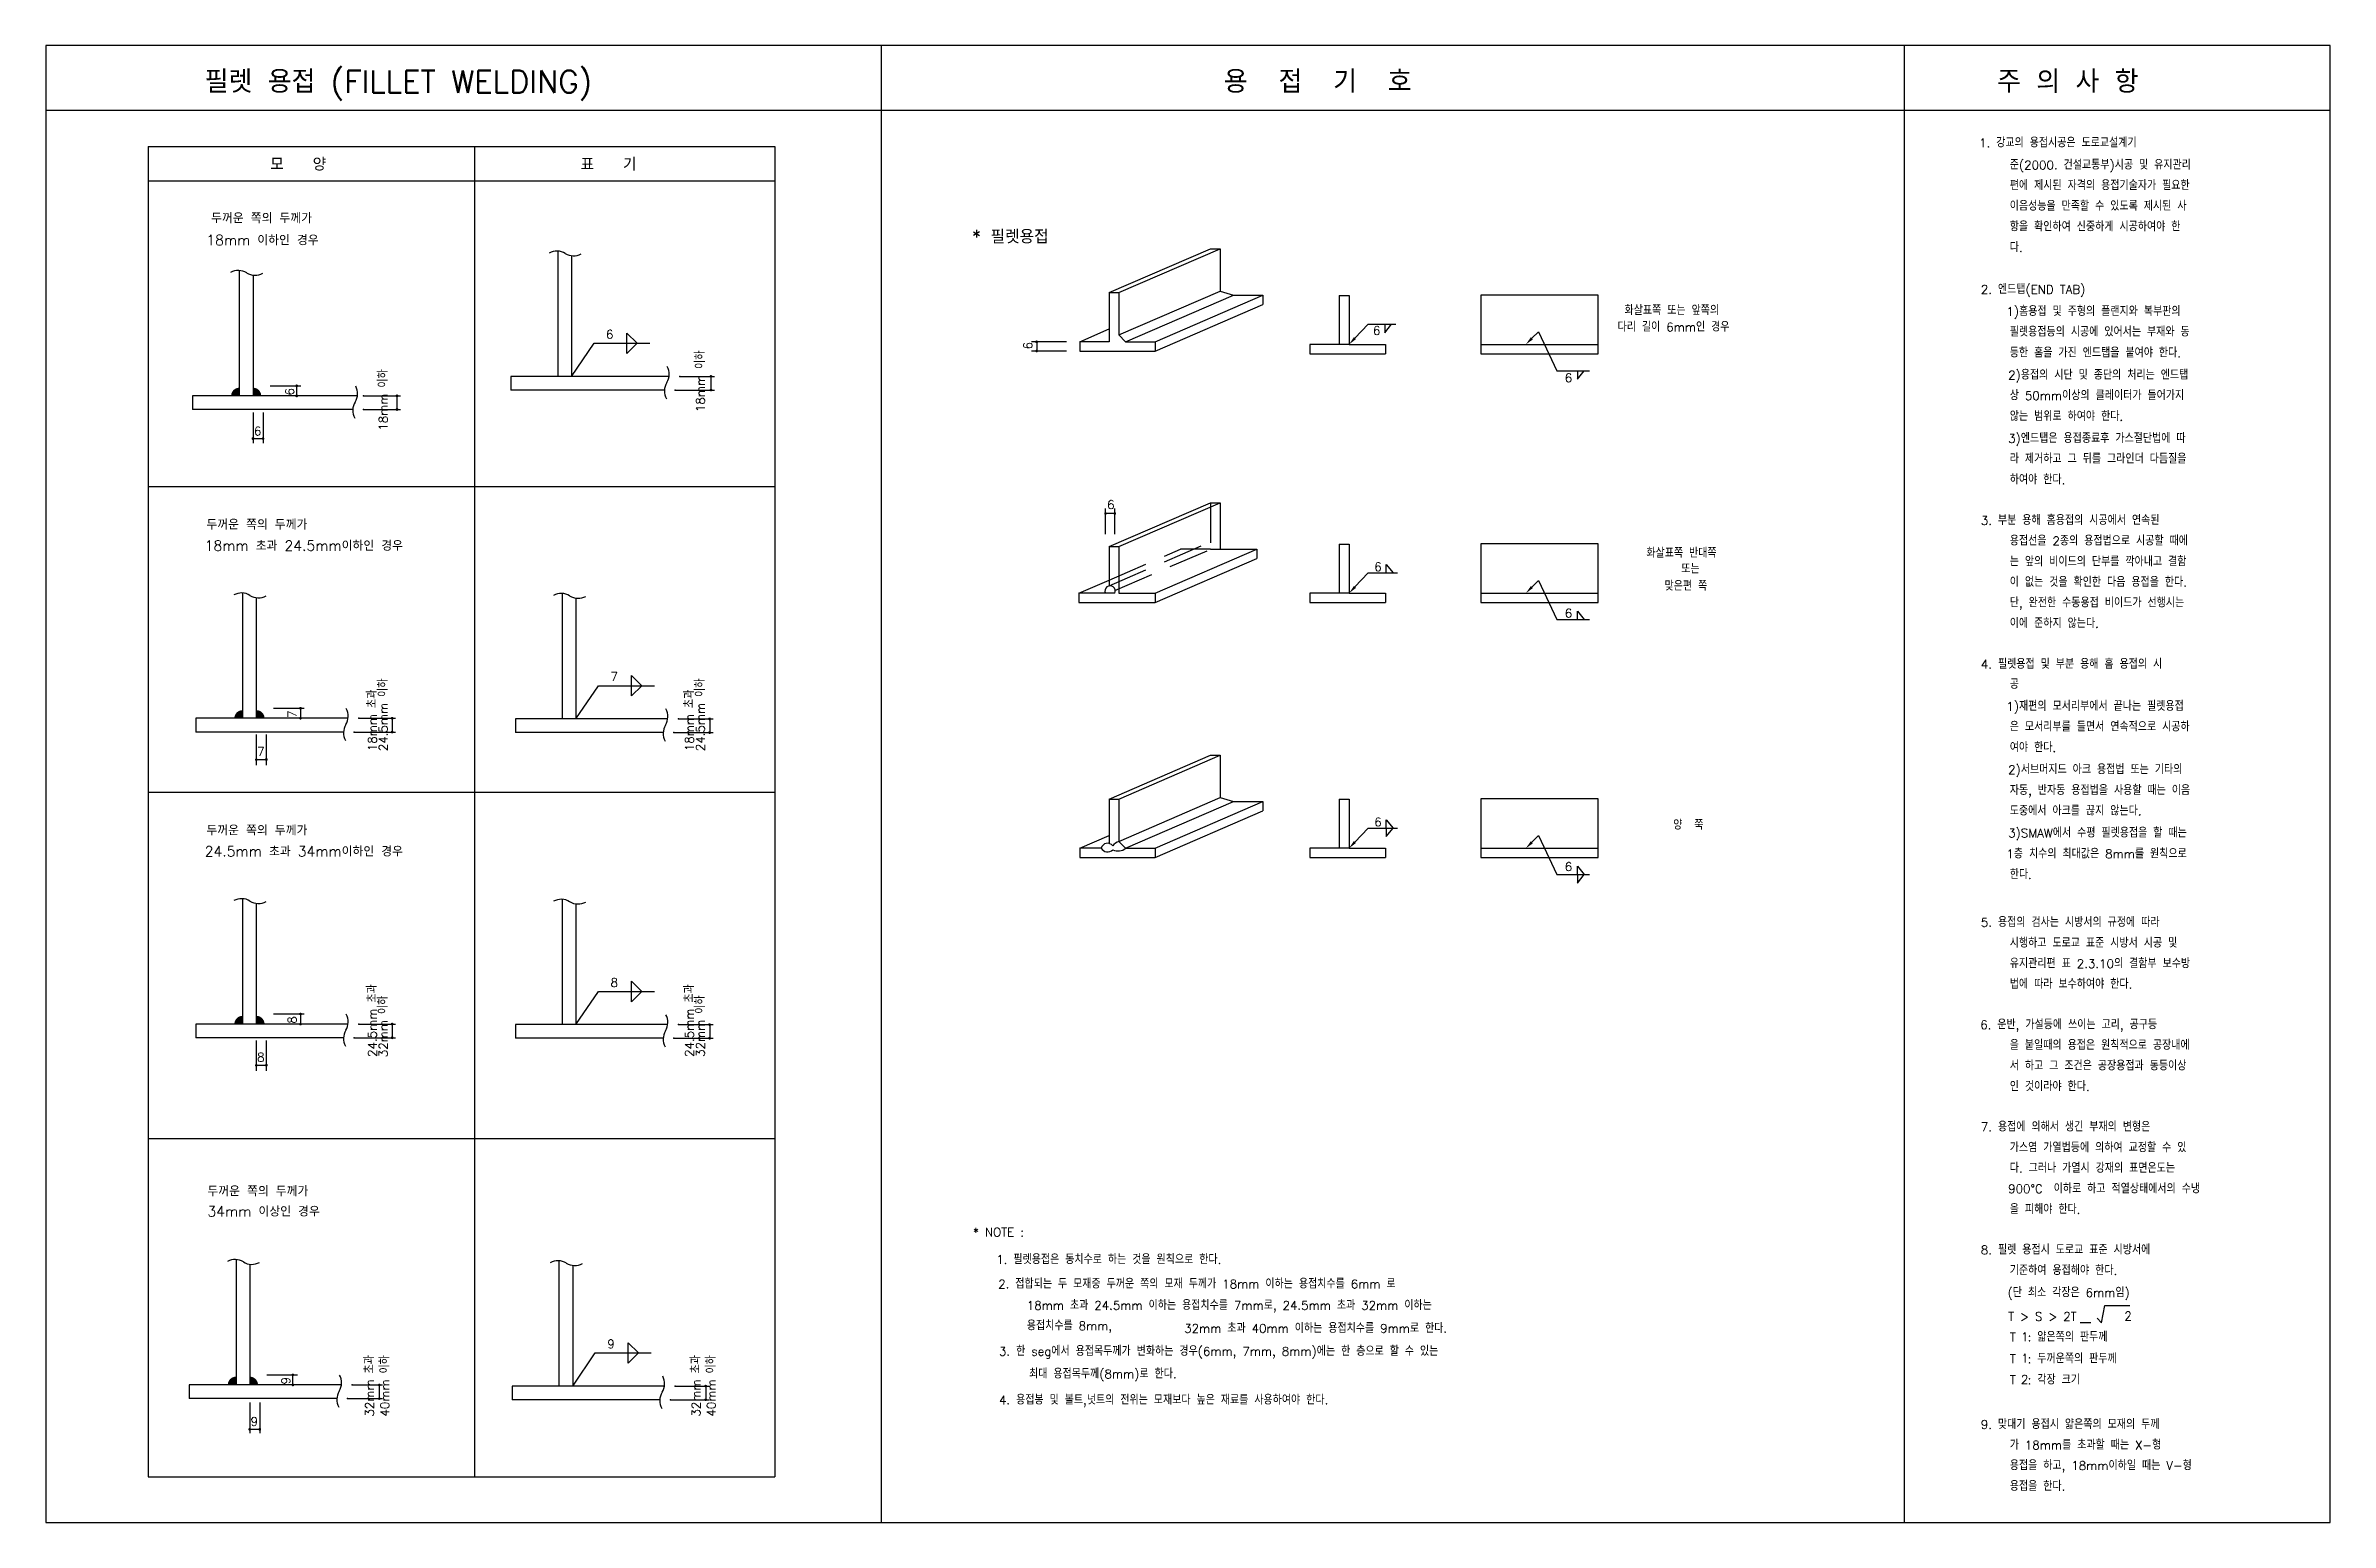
# Model space of a CAD drawing. Extents: x 1303 to 15517, y 1346 to 10534.
import ezdxf
from ezdxf.enums import TextEntityAlignment as Align

# ---------------------------------------------------------------- set-up
doc = ezdxf.new("R2010")
doc.units = 0
doc.header["$LTSCALE"] = 1000
doc.header["$MEASUREMENT"] = 0
doc.linetypes.add('HIDDEN', pattern=[0.375, 0.25, -0.125])
for name, color, linetype in [('1', 1, 'CONTINUOUS'), ('3', 3, 'CONTINUOUS'), ('4', 1, 'CONTINUOUS'), ('7', 7, 'CONTINUOUS'), ('9', 9, 'CONTINUOUS'), ('A_0', 7, 'CONTINUOUS'), ('T25', 7, 'CONTINUOUS')]:
    doc.layers.add(name, color=color, linetype=linetype)
doc.styles.add('A_STANDARD', font='romans.shx', dxfattribs={"bigfont": 'ghs.shx'})
doc.styles.add('DS', font='romans', dxfattribs={"height": 135, "bigfont": 'hbrds'})
doc.styles.get("Standard").update_dxf_attribs({"font": 'romans.shx', "bigfont": 'ghs.shx'})

msp = doc.modelspace()

# ---------------------------------------------------------------- linework, layer by layer
at = {"layer": '1', "color": 4}
msp.add_line((13961, 2589, 14), (14027, 2589, 14), dxfattribs=at)
at = {"layer": '1', "const_width": 51.1}
for points in [[(2482, 8355, -0.414214), (2507, 8380, -1)], [(2618, 8355, 0.414214), (2593, 8380, 1)], [(2502, 6349, -0.414214), (2528, 6374, -1)], [(2639, 6349, 0.414214), (2613, 6374, 1)], [(2461, 2201, -0.414214), (2487, 2227)], [(2598, 2201, 0.414214), (2572, 2227)]]:
    msp.add_lwpolyline(points, format="xyb", dxfattribs=at)
at = {"layer": '1', "color": 4, "elevation": 14}
msp.add_lwpolyline([(14066, 2617), (14093, 2588), (14115, 2695), (14271, 2695)], dxfattribs=at)
at = {"layer": '1'}
for centre, start, end in [((4483, 9156), 58.3619, 118.6243), ((4587, 9326), 238.3619, 298.6243), ((2501, 9035), 58.3619, 118.6243), ((2605, 9205), 238.3619, 298.6243), ((3144, 8368), 328.3619, 28.6243), ((3313, 8264), 148.3619, 208.6243), ((2521, 7029), 58.3619, 118.6243), ((2626, 7198), 238.3619, 298.6243), ((4510, 7026), 58.3619, 118.6243), ((4615, 7195), 238.3619, 298.6243), ((3085, 6362), 328.3619, 28.6243), ((5074, 6359), 328.3619, 28.6243), ((3255, 6258), 148.3619, 208.6243), ((5244, 6254), 148.3619, 208.6243), ((2521, 5127), 58.3619, 118.6243), ((2626, 5296), 238.3619, 298.6243), ((4510, 5123), 58.3619, 118.6243), ((4615, 5293), 238.3619, 298.6243), ((3255, 4356), 148.3619, 208.6243), ((3085, 4460), 328.3619, 28.6243), ((5074, 4457), 328.3619, 28.6243), ((5244, 4352), 148.3619, 208.6243), ((2481, 2882), 58.3619, 118.6243), ((2585, 3051), 238.3619, 298.6243), ((4490, 2874), 58.3619, 118.6243), ((4594, 3044), 238.3619, 298.6243), ((3214, 2110), 148.3619, 208.6243), ((3044, 2215), 328.3619, 28.6243), ((5223, 2103), 148.3619, 208.6243), ((5054, 2208), 328.3619, 28.6243)]:
    msp.add_arc(centre, 99.6, start, end, dxfattribs=at)
at = {"layer": '1', "linetype": 'BYBLOCK'}
for p in [(5211, 4358), (3209, 2201), (3181, 2116), (5190, 2109)]:
    msp.add_point(p, dxfattribs=at)
at = {"layer": '3', "color": 2}
for p, q in [((4489, 9256), (4489, 8476)), ((7919, 8997, 5), (8549, 9270, 5)), ((7980, 8997, 5), (8610, 9270, 5)), ((8549, 9270, 5), (8610, 9270, 5)), ((8610, 9270, 5), (8610, 9007, 5)), ((2507, 9134), (2507, 8355)), ((2593, 9106), (2593, 8355)), ((4574, 9227), (4574, 8476)), ((7919, 8997, 5), (7919, 8691, 5)), ((7919, 8997, 5), (7980, 8997, 5)), ((7980, 8997, 5), (7980, 8734, 5)), ((8205, 8691, 5), (8876, 8982, 5)), ((8610, 9007, 5), (8693, 8982, 5)), ((8693, 8982, 5), (8876, 8982, 5)), ((8876, 8982, 5), (8876, 8924, 5)), ((9351, 8980, 5), (9351, 8675, 5)), ((9351, 8980, 5), (9412, 8980, 5)), ((9412, 8980, 5), (9412, 8675, 5)), ((10962, 8982, 5), (10232, 8982, 5)), ((10232, 8982, 5), (10232, 8617, 5)), ((10962, 8617, 5), (10962, 8982, 5)), ((8205, 8634, 5), (8876, 8924, 5)), ((7736, 8691, 5), (7919, 8771, 5)), ((7919, 8691, 5), (7736, 8691, 5)), ((7736, 8691, 5), (7736, 8634, 5)), ((7980, 8734, 5), (8022, 8691, 5)), ((8022, 8691, 5), (8205, 8691, 5)), ((8205, 8691, 5), (8205, 8634, 5)), ((9168, 8675, 5), (9168, 8617, 5)), ((9412, 8675, 5), (9168, 8675, 5)), ((9412, 8675, 5), (9638, 8675, 5)), ((9638, 8675, 5), (9638, 8617, 5)), ((10232, 8675, 5), (10962, 8675, 5)), ((7736, 8634, 5), (8205, 8634, 5)), ((9168, 8617, 5), (9638, 8617, 5)), ((10232, 8617, 5), (10962, 8617, 5)), ((5182, 8476), (4197, 8476)), ((4197, 8476), (4197, 8391)), ((5153, 8391), (4197, 8391)), ((3242, 8355), (2216, 8355)), ((2216, 8355), (2216, 8270)), ((3214, 8270), (2216, 8270)), ((7919, 7417, 5), (8549, 7690, 5)), ((7980, 7417, 5), (8610, 7690, 5)), ((8549, 7690, 5), (8610, 7690, 5)), ((8610, 7690, 5), (8610, 7402, 5)), ((7919, 7417, 5), (7919, 7173, 5)), ((7919, 7417, 5), (7980, 7417, 5)), ((7980, 7417, 5), (7980, 7127, 5)), ((8205, 7127, 5), (8839, 7402, 5)), ((8549, 7402, 5), (8839, 7402, 5)), ((8839, 7402, 5), (8839, 7344, 5)), ((9351, 7433, 5), (9351, 7127, 5)), ((9351, 7433, 5), (9412, 7433, 5)), ((9412, 7433, 5), (9412, 7127, 5)), ((10232, 7435, 5), (10232, 7070, 5)), ((10962, 7435, 5), (10232, 7435, 5)), ((10962, 7070, 5), (10962, 7435, 5)), ((8205, 7070, 5), (8839, 7344, 5)), ((2528, 7128), (2528, 6349)), ((4517, 7125), (4517, 6345)), ((7730, 7127, 5), (7919, 7209, 5)), ((7954, 7127, 5), (7730, 7127, 5)), ((7730, 7127, 5), (7730, 7070, 5)), ((7980, 7127, 5), (8205, 7127, 5)), ((8205, 7127, 5), (8205, 7070, 5)), ((9412, 7127, 5), (9168, 7127, 5)), ((9168, 7127, 5), (9168, 7070, 5)), ((9412, 7127, 5), (9638, 7127, 5)), ((9638, 7127, 5), (9638, 7070, 5)), ((10232, 7127, 5), (10962, 7127, 5)), ((2613, 7100), (2613, 6349)), ((4602, 7096), (4602, 6345)), ((7730, 7070, 5), (8205, 7070, 5)), ((9168, 7070, 5), (9638, 7070, 5)), ((10232, 7070, 5), (10962, 7070, 5)), ((3184, 6349), (2236, 6349)), ((2236, 6349), (2236, 6263)), ((3156, 6263), (2236, 6263)), ((5173, 6345), (4225, 6345)), ((4225, 6345), (4225, 6260)), ((5145, 6260), (4225, 6260)), ((7919, 5846, 5), (8549, 6119, 5)), ((7980, 5846, 5), (8610, 6119, 5)), ((8549, 6119, 5), (8610, 6119, 5)), ((8610, 6119, 5), (8610, 5856, 5)), ((7919, 5846, 5), (7919, 5570, 5)), ((7919, 5846, 5), (7980, 5846, 5)), ((7980, 5583, 5), (8610, 5856, 5)), ((7980, 5846, 5), (7980, 5583, 5)), ((8022, 5540, 5), (8693, 5831, 5)), ((8205, 5540, 5), (8876, 5831, 5)), ((8610, 5856, 5), (8693, 5831, 5)), ((8693, 5831, 5), (8876, 5831, 5)), ((8876, 5831, 5), (8876, 5773, 5)), ((9351, 5846, 5), (9351, 5540, 5)), ((9351, 5846, 5), (9412, 5846, 5)), ((9412, 5846, 5), (9412, 5540, 5)), ((10962, 5847, 5), (10232, 5847, 5)), ((10232, 5847, 5), (10232, 5483, 5)), ((10962, 5483, 5), (10962, 5847, 5)), ((8205, 5483, 5), (8876, 5773, 5)), ((7736, 5540, 5), (7919, 5619, 5)), ((7736, 5540, 5), (7736, 5483, 5)), ((7870, 5540, 5), (7736, 5540, 5)), ((7736, 5483, 5), (8205, 5483, 5)), ((8022, 5540, 5), (8205, 5540, 5)), ((8205, 5540, 5), (8205, 5483, 5)), ((9168, 5540, 5), (9168, 5483, 5)), ((9412, 5540, 5), (9168, 5540, 5)), ((9168, 5483, 5), (9638, 5483, 5)), ((9412, 5540, 5), (9638, 5540, 5)), ((9638, 5540, 5), (9638, 5483, 5)), ((10232, 5540, 5), (10962, 5540, 5)), ((10232, 5483, 5), (10962, 5483, 5)), ((2528, 5226), (2528, 4446)), ((2613, 5197), (2613, 4446)), ((4517, 5223), (4517, 4443)), ((4602, 5194), (4602, 4443)), ((3184, 4446), (2236, 4446)), ((2236, 4446), (2236, 4361)), ((5173, 4443), (4225, 4443)), ((4225, 4443), (4225, 4358)), ((3156, 4361), (2236, 4361)), ((5145, 4358), (4225, 4358)), ((2487, 2981), (2487, 2201)), ((2572, 2952), (2572, 2201)), ((4496, 2974), (4496, 2194)), ((4582, 2945), (4582, 2194)), ((2195, 2201), (2195, 2116)), ((3143, 2201), (2195, 2201)), ((4205, 2194), (4205, 2109)), ((5153, 2194), (4205, 2194)), ((3115, 2116), (2195, 2116)), ((5124, 2109), (4205, 2109))]:
    msp.add_line(p, q, dxfattribs=at)
at = {"layer": '4'}
for p, q in [((1941, 9906), (1941, 1629)), ((1941, 9906), (5840, 9906)), ((3971, 9906), (3971, 1629)), ((5840, 9906), (5840, 1629)), ((1941, 9693), (5840, 9693)), ((1941, 7791), (5840, 7791)), ((1941, 5889), (5840, 5889)), ((2613, 4190, -8), (2675, 4190, -8)), ((1941, 3735), (5840, 3735)), ((1941, 1629), (5840, 1629))]:
    msp.add_line(p, q, dxfattribs=at)
at = {"layer": '4', "color": 2}
for p, q in [((7980, 8734, 5), (8610, 9007, 5)), ((8022, 8691, 5), (8693, 8982, 5)), ((7980, 5583, 5), (8022, 5540, 5))]:
    msp.add_line(p, q, dxfattribs=at)
at = {"layer": '4', "color": 2, "linetype": 'HIDDEN'}
for p, q in [((8549, 7690, 5), (8549, 7402, 5)), ((7919, 7173, 5), (8549, 7446, 5)), ((7919, 7209, 5), (8364, 7402, 5)), ((7955, 7143, 5), (8552, 7402, 5)), ((8549, 7402, 5), (8364, 7402, 5))]:
    msp.add_line(p, q, dxfattribs=at)
at = {"layer": '4', "linetype": 'BYBLOCK'}
for p, q in [((2613, 4345), (2613, 4155)), ((2675, 4345), (2675, 4155))]:
    msp.add_line(p, q, dxfattribs=at)
at = {"layer": '4', "const_width": 51.1}
for points in [[(2502, 4446, -0.414214), (2528, 4472, -1)], [(2639, 4446, 0.414214), (2613, 4472, 1)]]:
    msp.add_lwpolyline(points, format="xyb", dxfattribs=at)
at = {"layer": '4', "const_width": 8.52, "elevation": -8}
for points in [[(2609, 4190, 1), (2617, 4190, 1)], [(2671, 4190, 1), (2680, 4190, 1)]]:
    msp.add_lwpolyline(points, format="xyb", close=True, dxfattribs=at)
at = {"layer": '4'}
for centre, start, end in [((5083, 8490), 328.3619, 28.6243), ((5252, 8385), 148.3619, 208.6243)]:
    msp.add_arc(centre, 99.6, start, end, dxfattribs=at)
at = {"layer": '4', "color": 2}
for centre, radius, start, end in [((7925, 7141, 5), 31.9, 334.3189, 205.6811), ((7909, 5532, 5), 39.5, 34.4995, 167.7681), ((8007, 5506, 5), 81.5, 109.1756, 143.5718), ((7910, 5565, 5), 47, 212.1621, 311.9167), ((7974, 5602, 5), 78.7, 245.5886, 308.3517)]:
    msp.add_arc(centre, radius, start, end, dxfattribs=at)
at = {"layer": '4', "linetype": 'BYBLOCK'}
for p in [(5219, 8391), (5248, 8476), (3280, 8355), (3280, 8270), (3222, 6263), (3250, 6349), (5211, 6260), (5239, 6345), (3250, 4446), (5239, 4443), (3222, 4361), (5219, 2194)]:
    msp.add_point(p, dxfattribs=at)
at = {"layer": '7'}
for p, q in [((4574, 8476), (4715, 8682)), ((4715, 8682), (5062, 8682)), ((4919, 8746), (4983, 8682)), ((4919, 8618), (4919, 8746)), ((4983, 8682), (4919, 8618)), ((7654, 8691, 5), (7437, 8691, 5)), ((7469, 8691, 5), (7469, 8634, 5)), ((9449, 8714, 5), (9532, 8801, 5)), ((9532, 8801, 5), (9704, 8801, 5)), ((9635, 8748, 5), (9677, 8801, 5)), ((9635, 8801, 5), (9635, 8748, 5)), ((10549, 8713, 5), (10591, 8754, 5)), ((10591, 8754, 5), (10705, 8511, 5)), ((7655, 8634, 5), (7437, 8634, 5)), ((2865, 8355, -8), (2865, 8417, -8)), ((5442, 8476, -8), (5442, 8391, -8)), ((10705, 8511, 5), (10909, 8511, 5)), ((10833, 8459, 5), (10875, 8511, 5)), ((10833, 8511, 5), (10833, 8459, 5)), ((3488, 8355, -8), (3488, 8270, -8)), ((2593, 8089, -8), (2655, 8089, -8)), ((7897, 7494, 5), (7897, 7655, 5)), ((7954, 7623, 5), (7897, 7623, 5)), ((7954, 7495, 5), (7954, 7655, 5)), ((9449, 7166, 5), (9532, 7253, 5)), ((9532, 7253, 5), (9714, 7253, 5)), ((9644, 7306, 5), (9686, 7253, 5)), ((9644, 7253, 5), (9644, 7306, 5)), ((10549, 7165, 5), (10591, 7207, 5)), ((10591, 7207, 5), (10705, 6964, 5)), ((10833, 7016, 5), (10875, 6964, 5)), ((10833, 6964, 5), (10833, 7016, 5)), ((10705, 6964, 5), (10909, 6964, 5)), ((4602, 6345), (4742, 6551)), ((4742, 6551), (5090, 6551)), ((4947, 6488), (4947, 6615)), ((4947, 6615), (5011, 6551)), ((5011, 6551), (4947, 6488)), ((2888, 6411, -8), (2888, 6349, -8)), ((3458, 6349, -8), (3458, 6263, -8)), ((5434, 6345, -8), (5434, 6260, -8)), ((2613, 6092, -8), (2675, 6092, -8)), ((9644, 5666, 5), (9644, 5718, 5)), ((9644, 5718, 5), (9686, 5666, 5)), ((9449, 5579, 5), (9532, 5666, 5)), ((9532, 5666, 5), (9714, 5666, 5)), ((9644, 5613, 5), (9686, 5666, 5)), ((9644, 5666, 5), (9644, 5613, 5)), ((10549, 5578, 5), (10591, 5620, 5)), ((10591, 5620, 5), (10705, 5377, 5)), ((10833, 5429, 5), (10875, 5377, 5)), ((10833, 5377, 5), (10833, 5429, 5)), ((10705, 5377, 5), (10909, 5377, 5)), ((10833, 5324, 5), (10875, 5377, 5)), ((10833, 5377, 5), (10833, 5324, 5)), ((4947, 4585), (4947, 4713)), ((4947, 4713), (5011, 4649)), ((4602, 4443), (4742, 4649)), ((4742, 4649), (5090, 4649)), ((5011, 4649), (4947, 4585)), ((2888, 4509, -8), (2888, 4446, -8)), ((3458, 4446, -8), (3458, 4361, -8)), ((5434, 4443, -8), (5434, 4358, -8)), ((4927, 2336), (4927, 2464)), ((4927, 2464), (4990, 2400)), ((4582, 2194), (4722, 2400)), ((4722, 2400), (5069, 2400)), ((4990, 2400), (4927, 2336)), ((2841, 2201, -8), (2841, 2264, -8)), ((3378, 2201, -8), (3378, 2116, -8)), ((5409, 2194, -8), (5409, 2109, -8)), ((2572, 1925, -8), (2634, 1925, -8))]:
    msp.add_line(p, q, dxfattribs=at)
at = {"layer": '7', "linetype": 'BYBLOCK'}
for p, q in [((2699, 8417), (2890, 8417)), ((5219, 8391), (5463, 8391)), ((5248, 8476), (5463, 8476)), ((2593, 8252), (2593, 8061)), ((2655, 8252), (2655, 8061)), ((3280, 8355), (3510, 8355)), ((3280, 8270), (3510, 8270)), ((2719, 6411), (2910, 6411)), ((3222, 6263), (3480, 6263)), ((3250, 6349), (3480, 6349)), ((5211, 6260), (5455, 6260)), ((5239, 6345), (5455, 6345)), ((2613, 6248), (2613, 6057)), ((2675, 6248), (2675, 6057)), ((2719, 4509), (2910, 4509)), ((3250, 4446), (3480, 4446)), ((5239, 4443), (5455, 4443)), ((3222, 4361), (3480, 4361)), ((5211, 4358), (5455, 4358)), ((2678, 2264), (2869, 2264)), ((3209, 2201), (3399, 2201)), ((5219, 2194), (5430, 2194)), ((2572, 2091), (2572, 1900)), ((2634, 2091), (2634, 1900)), ((3181, 2116), (3399, 2116)), ((5190, 2109), (5430, 2109))]:
    msp.add_line(p, q, dxfattribs=at)
at = {"layer": '7', "const_width": 8.52}
for points, elevation in [([(7464, 8691, -1), (7473, 8691, -1)], 5), ([(7464, 8634, -1), (7473, 8634, -1)], 5), ([(2860, 8417, 1), (2869, 8417, 1)], -8), ([(5438, 8476, 1), (5446, 8476, 1)], -8), ([(2860, 8355, 1), (2869, 8355, 1)], -8), ([(3484, 8355, 1), (3493, 8355, 1)], -8), ([(2588, 8089, 1), (2597, 8089, 1)], -8), ([(2651, 8089, 1), (2659, 8089, 1)], -8), ([(7897, 7627, -1), (7897, 7619, -1)], 5), ([(7954, 7627, -1), (7954, 7619, -1)], 5), ([(2884, 6411, 1), (2892, 6411, 1)], -8), ([(2884, 6349, 1), (2892, 6349, 1)], -8), ([(3454, 6349, 1), (3463, 6349, 1)], -8), ([(3454, 6263, 1), (3463, 6263, 1)], -8), ([(5429, 6345, 1), (5438, 6345, 1)], -8), ([(2609, 6092, 1), (2617, 6092, 1)], -8), ([(2671, 6092, 1), (2680, 6092, 1)], -8), ([(2884, 4509, 1), (2892, 4509, 1)], -8), ([(2884, 4446, 1), (2892, 4446, 1)], -8), ([(3454, 4446, 1), (3463, 4446, 1)], -8), ([(5429, 4443, 1), (5438, 4443, 1)], -8), ([(3454, 4361, 1), (3463, 4361, 1)], -8), ([(2837, 2264, 1), (2845, 2264, 1)], -8), ([(2837, 2201, 1), (2845, 2201, 1)], -8), ([(3374, 2201, 1), (3382, 2201, 1)], -8), ([(5405, 2194, 1), (5413, 2194, 1)], -8), ([(3374, 2116, 1), (3382, 2116, 1)], -8), ([(5405, 2109, 1), (5413, 2109, 1)], -8), ([(2568, 1925, 1), (2576, 1925, 1)], -8), ([(2630, 1925, 1), (2639, 1925, 1)], -8)]:
    msp.add_lwpolyline(points, format="xyb", close=True, dxfattribs=dict(at, elevation=elevation))
for points in [[(5438, 8391, -1), (5446, 8391, -1)], [(3484, 8270, -1), (3493, 8270, -1)], [(5429, 6260, -1), (5438, 6260, -1)], [(5429, 4358, -1), (5438, 4358, -1)]]:
    msp.add_lwpolyline(points, format="xyb", close=True, dxfattribs=at)
at = {"layer": '7'}
for points in [[(9455, 8708, 5), (9442, 8720, 5), (9412, 8675, 5)], [(10556, 8706, 5), (10543, 8719, 5), (10512, 8675, 5)], [(9455, 7160, 5), (9442, 7172, 5), (9412, 7127, 5)], [(10556, 7159, 5), (10543, 7171, 5), (10512, 7127, 5)], [(9455, 5573, 5), (9442, 5585, 5), (9412, 5540, 5)], [(10556, 5571, 5), (10543, 5584, 5), (10512, 5540, 5)]]:
    msp.add_solid(points, dxfattribs=at)
at = {"layer": 'A_0'}
for p, q in [((15517, 10534), (1303, 10534)), ((12867, 1346), (12867, 10534)), ((15517, 1346), (15517, 10534)), ((1303, 10132), (15517, 10132)), ((1303, 1346), (15517, 1346))]:
    msp.add_line(p, q, dxfattribs=at)
for points in [[(1303, 10534), (1303, 1346)], [(6501, 10534), (6501, 1346)]]:
    msp.add_lwpolyline(points, dxfattribs=at)

# ---------------------------------------------------------------- texts
at = {"layer": '1', "color": 4}
for s, p in [('1. 강교의 용접시공은 도로교설계기', (13332, 9902, 14)), ('준(2000. 건설교통부)시공 및 유지관리', (13523, 9764, 14)), ('편에 제시된 자격의 용접기술자가 필요한 ', (13523, 9636, 14)), ('이음성능을 만족할 수 있도록 제시된 사', (13523, 9508, 14)), ('항을 확인하여 신중하게 시공하여야 한', (13523, 9380, 14)), ('다.', (13523, 9251, 14)), ('2. 엔드탭(END TAB) ', (13343, 8990, 14)), ('1)홈용접 및 주형의 플랜지와 복부판의 ', (13502, 8853, 14)), ('필렛용접등의 시공에 있어서는 부재와 동', (13523, 8725, 14)), ('등한 홈을 가진 엔드탭을 붙여야 한다.', (13523, 8595, 14)), ('2)용접의 시단 및 종단의 처리는 엔드탭', (13513, 8457, 14)), ('상 50mm이상의 클레이터가 들어가지 ', (13523, 8329, 14)), ('않는 범위로 하여야 한다.', (13523, 8200, 14)), ('3)엔드탭은 용접종료후 가스절단법에 따', (13513, 8063, 14)), ('라 제거하고 그 뒤를 그라인더 다듬질을 ', (13523, 7935, 14)), ('하여야 한다.', (13523, 7806, 14)), ('3. 부분 용해 홈용접의 시공에서 연속된 ', (13343, 7553, 14)), ('용접선을 2종의 용접법으로 시공할 때에', (13523, 7425, 14)), ('는 앞의 비이드의 단부를 깍아내고 결함', (13523, 7296, 14)), ('이 없는 것을 확인한 다음 용접을 한다. ', (13523, 7168, 14)), ('이에 준하지 않는다.', (13523, 6912, 14)), ('단, 완전한 수동용접 비이드가 선행시는 ', (13523, 7040, 14)), ('4. 필렛용접 및 부분 용해 홈 용접의 시', (13343, 6658, 14)), ('공', (13523, 6533, 14)), ('1)재편의 모서리부에서 끝나는 필렛용접', (13502, 6396, 14)), ('은 모서리부를 들면서 연속적으로 시공하', (13523, 6268, 14)), ('여야 한다.', (13523, 6139, 14)), ('2)서브머지드 아크 용접법 또는 기타의 ', (13513, 6002, 14)), ('자동, 반자동 용접법을 사용할 때는 이음', (13523, 5873, 14)), ('도중에서 아크를 끊지 않는다.', (13523, 5745, 14)), ('3)SMAW에서 수평 필렛용접을 할 때는 ', (13513, 5608, 14)), ('1층 치수의 최대값은 8mm를 원칙으로 ', (13502, 5478, 14)), ('한다.', (13523, 5350, 14)), ('5. 용접의 검사는 시방서의 규정에 따라 ', (13343, 5052, 14)), ('시행하고 도로교 표준 시방서 시공 및 ', (13523, 4923, 14)), ('유지관리편 표 2.3.10의 결함부 보수방', (13523, 4795, 14)), ('법에 따라 보수하여야 한다.', (13523, 4667, 14)), ('6. 운반, 가설등에 쓰이는 고리, 공구등', (13339, 4415, 14)), ('을 붙일때의 용접은 원칙적으로 공장내에', (13523, 4287, 14)), ('서 하고 그 조건은 공장용접과 동등이상', (13523, 4159, 14)), ('인 것이라야 한다.', (13523, 4030, 14)), ('7. 용접에 의해서 생긴 부재의 변형은 ', (13343, 3779, 14)), ('가스염 가열법등에 의하여 교정할 수 있', (13523, 3650, 14)), ('다. 그러나 가열시 강재의 표면온도는 ', (13523, 3522, 14)), ('900%%dC', (13513, 3394, 14)), (' 이하로 하고 적열상태에서의 수냉', (13759, 3394, 14)), ('을 피해야 한다.', (13523, 3266, 14)), ('8. 필렛 용접시 도로교 표준 시방서에 ', (13343, 3014, 14)), ('기준하여 용접해야 한다.', (13523, 2886, 14)), ('(단 최소 각장은 6mm임)', (13509, 2748, 14)), ('T > S > 2T', (13513, 2600, 14)), ('2', (14236, 2603, 14)), ('T  : 얇은쪽의 판두께', (13523, 2472, 14)), ('1', (13594, 2474, 14)), ('T  : 두꺼운쪽의 판두께', (13523, 2337, 14)), ('1', (13594, 2340, 14)), ('T  : 각장 크기', (13523, 2205, 14)), ('2', (13592, 2208, 14)), ('9. 맞대기 용접시 얇은쪽의 모재의 두께', (13343, 1928, 14)), ('가 18mm를 초과할 때는 X-형 ', (13523, 1800, 14)), ('용접을 하고, 18mm이하일 때는 V-형 ', (13523, 1672, 14)), ('용접을 한다.', (13523, 1543, 14))]:
    msp.add_text(s, height=54, dxfattribs=at).set_placement(p)
for s, style, p in [('다리 길이 6mm인 경우', 'A_STANDARD', (11083, 8756, 5)), ('화살표쪽 또는 앞쪽의', 'A_STANDARD', (11126, 8859, 5)), ('6', 'DS', (4789, 8711)), ('6', 'A_STANDARD', (9561, 8734, 5)), ('6', 'A_STANDARD', (10754, 8440, 5)), ('6', 'DS', (2598, 8109)), ('화살표쪽 반대쪽', 'A_STANDARD', (11262, 7349, 5)), ('6', 'A_STANDARD', (9569, 7264, 5)), ('또는', 'A_STANDARD', (11479, 7250, 5)), ('맞은편 쪽', 'A_STANDARD', (11375, 7144, 5)), ('6', 'A_STANDARD', (10754, 6976, 5)), ('7', 'DS', (4817, 6581)), ('7', 'DS', (2618, 6115)), ('양  쭉', 'A_STANDARD', (11429, 5657, 5)), ('6', 'A_STANDARD', (10754, 5399, 5)), ('8', 'DS', (4817, 4678)), ('8', 'DS', (2618, 4213)), ('* NOTE :', 'A_STANDARD', (7072, 3125, -8)), ('1. 필렛용접은 동치수로 하는 것을 원칙으로 한다.', 'A_STANDARD', (7217, 2954, -8)), ('2. 접합되는 두 모재중 두꺼운 쪽의 모재 두께가 18mm 이하는 용접치수를 6mm 로', 'A_STANDARD', (7229, 2802, -8)), ('18mm 초과 24.5mm 이하는 용접치수를 7mm로, 24.5mm 초과 32mm 이하는', 'A_STANDARD', (7407, 2669, -8)), ('용접치수를 8mm, ', 'A_STANDARD', (7407, 2542, -8)), (' 32mm 초과 40mm 이하는 용접치수를 9mm로 한다.', 'A_STANDARD', (8349, 2526, -8)), ('9', 'DS', (4797, 2429)), ('3. 한 seg에서 용접목두께가 변화하는 경우(6mm, 7mm, 8mm)에는 한 층으로 할 수 있는', 'A_STANDARD', (7234, 2383, -8)), ('최대 용접목두께(8mm)로 한다.', 'A_STANDARD', (7421, 2242, -8)), ('4. 용접봉 및 볼트,넛트의 전위는 모재보다 높은 재료를 사용하여야 한다.', 'A_STANDARD', (7234, 2080, -8)), ('9', 'DS', (2577, 1947))]:
    msp.add_text(s, height=54, dxfattribs=dict(at, style=style)).set_placement(p)
at = {"layer": '1', "color": 4, "linetype": 'BYBLOCK', "style": 'DS'}
msp.add_text('6', height=54, rotation=90, dxfattribs=at).set_placement((7414, 8667, 5), align=Align.MIDDLE)
at = {"layer": '1', "color": 4}
for s, style, p in [(' 18mm 이하', 'A_STANDARD', (5403, 8217, -8)), ('6', 'DS', (2848, 8357)), (' 18mm 이하', 'A_STANDARD', (3430, 8101, -8)), (' 24.5mm 이하', 'A_STANDARD', (3430, 6107, -8)), (' 24.5mm 이하', 'A_STANDARD', (5403, 6107, -8)), ('18mm 초과 ', 'A_STANDARD', (3362, 6144, -8)), ('18mm 초과 ', 'A_STANDARD', (5335, 6144, -8)), ('7', 'DS', (2863, 6351)), ('24.5mm 초과 ', 'A_STANDARD', (3362, 4242, -8)), ('24.5mm 초과 ', 'A_STANDARD', (5335, 4242, -8)), ('32mm 이하', 'A_STANDARD', (3430, 4240, -8)), (' 32mm 이하', 'A_STANDARD', (5403, 4205, -8)), ('8', 'DS', (2863, 4449)), ('32mm 초과', 'A_STANDARD', (3345, 2004, -8)), ('40mm 이하', 'A_STANDARD', (3440, 2004, -8)), ('32mm 초과', 'A_STANDARD', (5376, 2004, -8)), ('40mm 이하', 'A_STANDARD', (5471, 2004, -8)), ('9', 'DS', (2824, 2204))]:
    msp.add_text(s, height=54, rotation=90, dxfattribs=dict(at, style=style)).set_placement(p)
at = {"layer": '1', "color": 4, "linetype": 'BYBLOCK', "style": 'DS'}
msp.add_text('6', height=54, dxfattribs=at).set_placement((7930, 7678, 5), align=Align.MIDDLE)
at = {"layer": '3', "color": 4, "style": 'A_STANDARD'}
for s, height, p in [('모   양', 80, (2700, 9756, -8)), ('표   기', 80, (4631, 9756, -8)), ('두꺼운 쪽의 두께가', 63.9, (2332, 9429, -8)), ('18mm 이하인 경우', 63.87, (2302, 9292, -8)), ('두꺼운 쪽의 두께가', 63.9, (2303, 7523, -8)), ('18mm 초과 24.5mm이하인 경우', 63.87, (2292, 7391, -8)), ('두꺼운 쪽의 두께가', 63.9, (2303, 5620, -8)), ('24.5mm 초과 34mm이하인 경우', 63.87, (2292, 5489, -8)), ('두꺼운 쪽의 두께가', 63.9, (2309, 3375, -8)), ('34mm 이상인 경우', 63.87, (2309, 3249, -8))]:
    msp.add_text(s, height=height, dxfattribs=at).set_placement(p)
at = {"layer": '4', "color": 4, "style": 'A_STANDARD'}
msp.add_text('6', height=53.2, dxfattribs=at).set_placement((9569, 5677, 5))
at = {"layer": '9', "color": 4, "style": 'A_STANDARD'}
msp.add_text('* 필렛용접', height=85.2, dxfattribs=at).set_placement((7065, 9303, 5))
at = {"layer": 'T25', "color": 6, "style": 'A_STANDARD'}
for s, p in [('필렛 용접 (FILLET WELDING)', (2292, 10240)), ('용  접  기  호', (8633, 10240)), ('주 의 사 항', (13444, 10240))]:
    msp.add_text(s, height=140, dxfattribs=at).set_placement(p)

doc.saveas('drawing.dxf')
